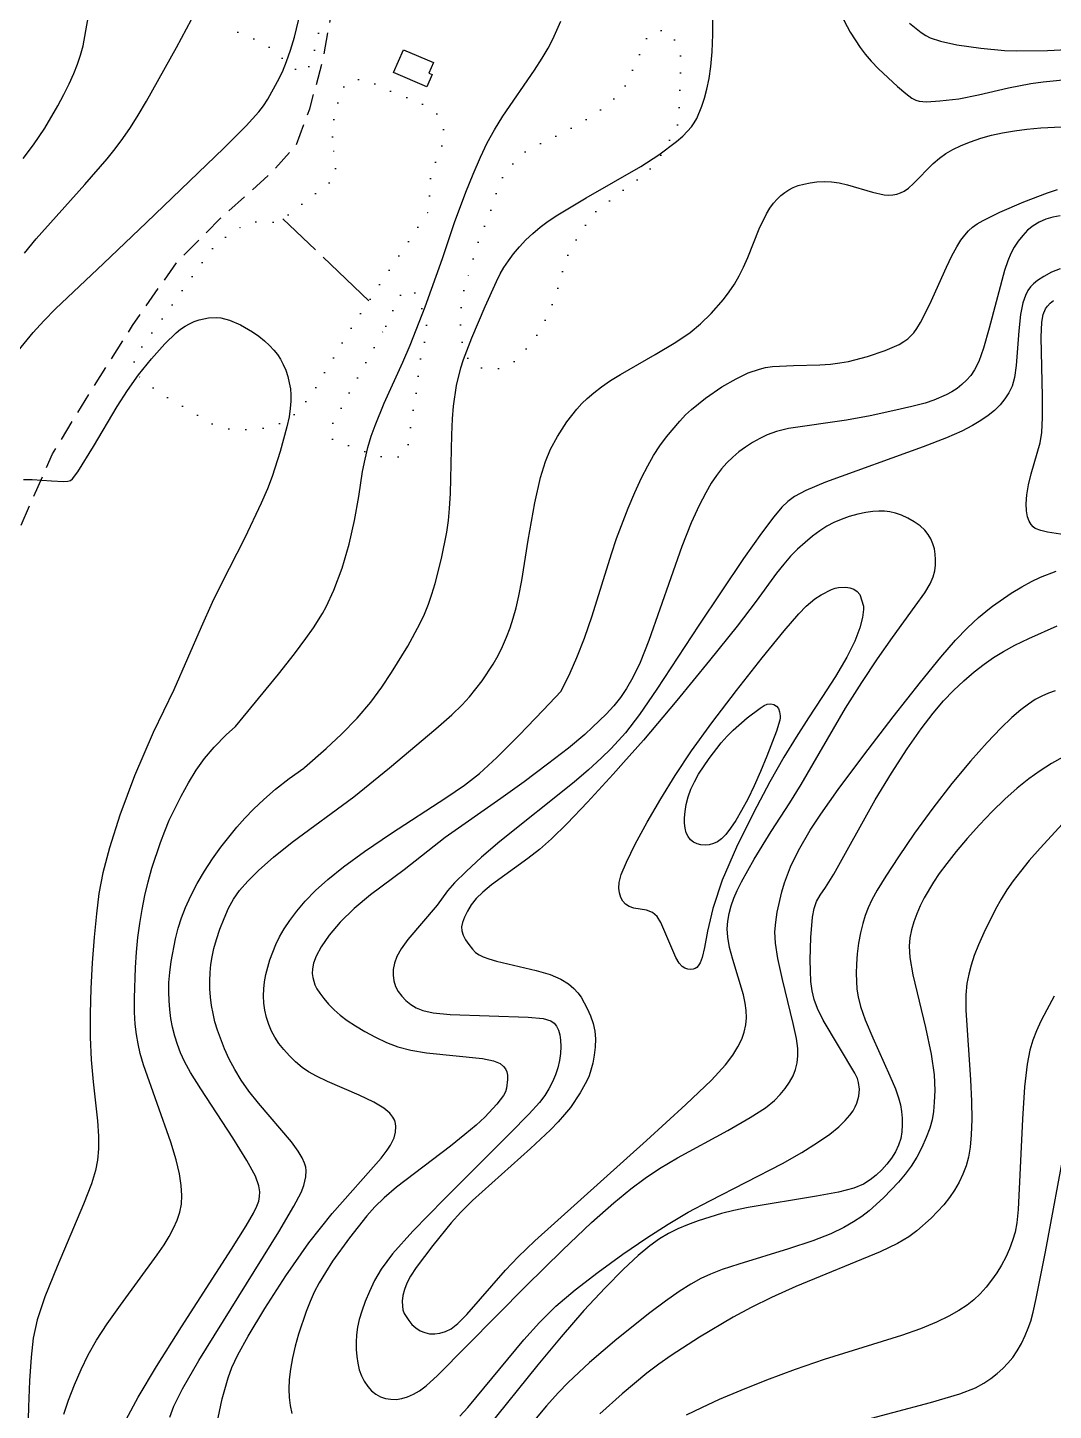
# Model space of a CAD drawing. Header units: millimetres. Extents: x 220021 to 223505, y 489325 to 491820.
# Drawn here: x 220897 to 221140, y 489728.1 to 490055.8 of the extents above; entities that cross this region are included whole.
import ezdxf

# ---------------------------------------------------------------- set-up
doc = ezdxf.new("R2010")
doc.units = ezdxf.units.MM
for name, pattern in [('15M2P5', [17.5, 15, -2.5]), ('5M2P5', [7.5, 5, -2.5]), ('AM4', [4, 0, -4])]:
    doc.linetypes.add(name, pattern=pattern)
for name, color, linetype in [('A0023119', 8, '5M2P5'), ('B0014112', 8, 'Continuous'), ('D0015112', 8, '15M2P5'), ('D0025111', 8, 'AM4'), ('F0017111', 8, 'Continuous'), ('F0017114', 8, 'Continuous')]:
    doc.layers.add(name, color=color, linetype=linetype)

msp = doc.modelspace()

# ---------------------------------------------------------------- linework, layer by layer
at = {"layer": 'A0023119', "flags": 128}
msp.add_lwpolyline([(220803.399, 489482.683), (220814.013, 489501.357), (220826.722, 489524.706), (220829.862, 489531.235), (220832.363, 489541.46), (220832.45, 489549.955), (220832.374, 489559.349), (220829.873, 489571.472), (220828.174, 489579.913), (220826.637, 489586.05), (220824.924, 489593.891), (220821.908, 489611.209), (220820.726, 489619.118), (220817.859, 489634.8), (220815.439, 489646.269), (220814.652, 489652.5), (220815.083, 489665.344), (220816.333, 489679.769), (220818.005, 489694.712), (220818.528, 489702.388), (220818.791, 489708.933), (220818.85, 489715.273), (220819.387, 489723.903), (220819.529, 489732.412), (220819.752, 489740.851), (220820.616, 489748.309), (220821.753, 489756.994), (220824.12, 489770.914), (220828.768, 489790.354), (220840.022, 489820.426), (220852.255, 489846.366), (220855.919, 489861.907), (220868.164, 489886.551), (220882.413, 489909.463), (220895.057, 489937.114), (220902.839, 489954.766), (220911.568, 489969.098), (220921.804, 489985.221), (220932.244, 490000.138), (220942.695, 490010.631), (220954.898, 490021.606), (220960.649, 490028.066), (220963.825, 490036.592), (220966.988, 490048.357), (220970.135, 490065.876)], dxfattribs=at)
at = {"layer": 'B0014112', "flags": 128}
msp.add_lwpolyline([(220986, 490050.591), (220993.124, 490047.542), (220992.057, 490045.049), (220992.811, 490044.726), (220991.556, 490041.796), (220983.679, 490045.167)], close=True, dxfattribs=at)
at = {"layer": 'D0015112', "flags": 128}
msp.add_lwpolyline([(220977.83, 489991.081), (220957.468, 490010.491)], dxfattribs=at)
at = {"layer": 'D0025111', "flags": 128}
for points in [[(220954.756, 490067.067), (220957.549, 490067.832), (220963.172, 490068.734), (220964.843, 490068.269), (220965.7, 490067.232), (220966.311, 490065.687), (220966.57, 490063.62), (220966.567, 490060.945), (220966.334, 490057.541), (220965.985, 490054.912), (220965.072, 490050.912), (220964.395, 490048.823), (220963.802, 490046.941), (220963.171, 490046.005), (220962.457, 490045.187), (220961.905, 490045.11), (220960.87, 490045.629), (220959.177, 490046.902), (220953.929, 490051.422), (220950.966, 490053.014), (220948.95, 490053.674), (220947.68, 490054.266), (220946.589, 490054.835), (220946.027, 490055.488), (220945.647, 490056.45), (220945.567, 490057.573), (220945.924, 490061.907), (220946.539, 490064.041), (220947.337, 490065.093), (220948.358, 490065.938), (220949.495, 490066.489)], [(221000.32, 489993.493), (220999.714, 489990.529), (220999.531, 489986.679), (220999.567, 489983.893), (220999.826, 489982.138), (221000.119, 489980.159), (221000.569, 489978.671), (221001.025, 489977.829), (221001.636, 489976.959), (221002.755, 489975.86), (221005.267, 489974.921), (221006.203, 489974.752), (221007.969, 489974.94), (221009.457, 489975.255), (221010.606, 489975.811), (221012.167, 489976.589), (221013.333, 489977.864), (221014.929, 489979.422), (221018.556, 489984.143), (221021.898, 489991.689), (221023.941, 489998.746), (221024.785, 490001.52), (221028.192, 490007.711), (221031.719, 490012.343), (221037.063, 490016.576), (221041.084, 490019.474), (221044.369, 490022.206), (221046.339, 490024.628), (221047.986, 490027.161), (221050.935, 490032.718), (221051.189, 490035.286), (221051.505, 490038.267), (221051.537, 490041.627), (221051.674, 490044.591), (221051.772, 490047.394), (221051.647, 490049.868), (221051.104, 490051.808), (221049.351, 490054.128), (221048.594, 490054.736), (221047.447, 490055.139), (221046.633, 490055.162), (221045.624, 490054.851), (221044.548, 490054.279), (221043.561, 490053.115), (221042.784, 490051.344), (221041.873, 490049.172), (221038.498, 490041.81), (221037.337, 490040.196), (221031.609, 490035.406), (221027.081, 490032.709), (221021.617, 490029.846), (221016.805, 490027.584), (221014.72, 490026.25), (221012.762, 490024.419), (221010.764, 490022.393), (221008.855, 490019.158), (221006.019, 490010.542), (221004.22, 490006.688)], [(220969.221, 490029.971), (220969.398, 490033.642), (220970.571, 490038.361), (220971.409, 490041.332), (220973.237, 490043.253), (220976.054, 490043.601), (220979.529, 490042.374), (220982.507, 490040.973), (220985.154, 490039.922), (220986.974, 490039.221), (220988.96, 490038.345), (220991.442, 490037.294), (220993.095, 490036.244), (220994.251, 490035.019), (220995.239, 490033.095), (220995.892, 490029.773), (220994.056, 490025.229), (220992.72, 490021.384), (220992.048, 490018.238), (220992.206, 490015.791), (220992.368, 490014.392), (220991.698, 490011.945), (220989.035, 490007.926), (220974.392, 489985.912), (220964.403, 489969.138), (220962.075, 489966.168), (220959.914, 489963.898), (220957.425, 489962.326), (220954.77, 489961.105), (220950.296, 489960.584), (220946.486, 489960.588), (220943.67, 489960.765), (220940.857, 489961.816), (220927.793, 489969.52), (220925.479, 489971.445), (220923.496, 489973.02), (220922.176, 489974.769), (220922.184, 489977.566), (220940.815, 490003.598), (220944.137, 490006.392), (220947.29, 490008.487), (220950.11, 490009.708), (220953.093, 490010.055), (220955.411, 490009.704), (220956.903, 490010.052), (220969.025, 490019.482), (220969.855, 490020.18), (220970.024, 490021.404)], [(220981.844, 489985.032), (220984.847, 489992.022), (220986.341, 489993.244), (220987.668, 489993.767), (220988.66, 489993.067), (220989.812, 489990.619), (220991.128, 489987.471), (220991.615, 489984.149), (220990.776, 489980.304), (220989.769, 489976.109), (220989.256, 489970.515), (220988.245, 489964.747), (220987.57, 489960.552), (220987.396, 489957.93), (220986.894, 489956.007), (220985.895, 489954.435), (220983.574, 489953.738), (220979.765, 489954.265), (220969.34, 489958.12), (220968.515, 489959.17), (220969.019, 489961.617)]]:
    msp.add_lwpolyline(points, close=True, dxfattribs=at)
at = {"layer": 'F0017111'}
for points, elevation in [([(220893.279, 489977.443), (220898.264, 489983.534), (220900.757, 489986.293), (220903.533, 489989.135), (220914.966, 489999.948), (220925.083, 490009.659), (220943.475, 490027.258), (220948.755, 490032.518), (220951.774, 490035.881), (220952.841, 490037.303), (220953.866, 490038.882), (220956.174, 490043.015), (220957.312, 490045.375), (220958.336, 490047.815), (220959.274, 490050.487), (220960.181, 490053.6), (220963.101, 490065.809)], 60), ([(220895.86, 490024.773), (220898.366, 490028.011), (220900.998, 490032.027), (220904.118, 490037.26), (220905.554, 490039.935), (220906.825, 490042.515), (220907.909, 490044.939), (220908.792, 490047.178), (220909.501, 490049.333), (220910.072, 490051.539), (220911.356, 490058.655)], 70), ([(220896.196, 490002.39), (220898.991, 490005.74), (220910.527, 490018.636), (220915.809, 490024.699), (220917.729, 490027.099), (220919.526, 490029.519), (220921.313, 490032.128), (220923.166, 490035.058), (220925.154, 490038.418), (220932.223, 490051.127), (220936.94, 490059.983)], 65)]:
    msp.add_lwpolyline(points, dxfattribs=dict(at, elevation=elevation))
at = {"layer": 'F0017111', "flags": 128}
for points, elevation in [([(220920.317, 489725.928), (220923.134, 489731.198), (220927.453, 489738.478), (220933.391, 489747.889), (220945.288, 489766.305), (220948.725, 489771.782), (220950.484, 489774.819), (220951.278, 489776.478), (220951.712, 489777.677), (220951.93, 489778.748), (220951.967, 489779.877), (220951.766, 489781.317), (220950.922, 489783.594), (220948.938, 489787.297), (220945.572, 489792.699), (220937.99, 489804.283), (220935.561, 489808.16), (220934.105, 489810.769), (220933.188, 489812.783), (220932.45, 489814.758), (220931.822, 489816.792), (220931.308, 489818.867), (220930.912, 489820.966), (220930.629, 489823.075), (220930.453, 489825.178), (220930.385, 489827.28), (220930.439, 489829.466), (220930.638, 489831.842), (220930.992, 489834.464), (220932.027, 489839.877), (220932.644, 489842.367), (220933.389, 489844.788), (220934.353, 489847.308), (220935.604, 489850.054), (220937.12, 489852.959), (220938.86, 489855.912), (220940.769, 489858.804), (220942.75, 489861.549), (220946.544, 489866.314), (220948.42, 489868.426), (220950.497, 489870.575), (220952.916, 489872.892), (220955.713, 489875.339), (220958.892, 489877.838), (220962.398, 489880.305), (220962.572, 489880.42), (220967.702, 489884.967), (220971.36, 489888.377), (220975.072, 489892.156), (220978.26, 489895.901), (220980.927, 489899.51), (220983.221, 489902.951), (220987.061, 489909.217), (220989.906, 489914.49), (220990.995, 489916.835), (220991.936, 489919.14), (220992.782, 489921.521), (220993.565, 489924.071), (220995.044, 489929.972), (220996.277, 489936.204), (220996.689, 489938.976), (220996.969, 489941.865), (220997.147, 489945.384), (220997.464, 489959.328), (220997.654, 489963.096), (220997.916, 489966.131), (220998.627, 489971.016), (220999.599, 489975.199), (221000.221, 489977.194), (221002.19, 489982.292), (221005.374, 489989.761), (221008.029, 489995.669), (221008.939, 489997.456), (221009.834, 489998.965), (221010.892, 490000.54), (221012.131, 490002.193), (221013.525, 490003.861), (221015.053, 490005.486), (221016.7, 490007.042), (221018.45, 490008.512), (221020.342, 490009.917), (221022.616, 490011.423), (221029.319, 490015.447), (221042.24, 490022.881), (221046.537, 490025.677), (221050.69, 490028.795), (221052.22, 490030.12), (221053.371, 490031.265), (221054.248, 490032.289), (221054.947, 490033.262), (221055.548, 490034.312), (221056.735, 490037.173), (221057.355, 490039.084), (221057.946, 490041.272), (221058.47, 490043.732), (221058.898, 490046.606), (221059.201, 490050.069), (221059.361, 490054.166), (221059.365, 490062.184)], 65), ([(221089.699, 490058.95), (221091.925, 490054.735), (221094.228, 490051.13), (221095.437, 490049.529), (221096.836, 490047.909), (221098.596, 490046.093), (221103.103, 490041.903), (221105.116, 490040.188), (221106.525, 490039.128), (221107.473, 490038.597), (221108.214, 490038.371), (221109.962, 490038.238), (221113.132, 490038.438), (221117.623, 490038.984), (221122.273, 490039.865), (221129.433, 490041.56), (221134.682, 490042.59), (221137.635, 490043.005), (221144.695, 490043.654)], 65), ([(220905.49, 489727.182), (220906.638, 489730.486), (220908.07, 489734.141), (220909.653, 489737.8), (220911.325, 489741.238), (220913.279, 489744.707), (220915.777, 489748.577), (220918.94, 489753.05), (220927.666, 489764.923), (220929.288, 489767.313), (220930.513, 489769.315), (220931.551, 489771.239), (220932.408, 489773.15), (220933.043, 489775.053), (220933.421, 489776.974), (220933.531, 489779.03), (220933.373, 489781.36), (220932.93, 489784.112), (220932.125, 489787.466), (220930.87, 489791.612), (220924.392, 489809.97), (220923.618, 489812.659), (220923.107, 489814.927), (220922.726, 489817.169), (220922.456, 489819.611), (220922.3, 489822.433), (220922.261, 489825.747), (220922.5, 489833.087), (220922.757, 489836.672), (220923.105, 489840.128), (220923.547, 489843.495), (220924.088, 489846.808), (220924.74, 489850.089), (220925.517, 489853.357), (220926.42, 489856.608), (220928.422, 489862.692), (220929.438, 489865.365), (220930.531, 489867.947), (220931.805, 489870.665), (220933.331, 489873.669), (220935.059, 489876.799), (220936.905, 489879.818), (220938.851, 489882.576), (220941.126, 489885.267), (220944.025, 489888.17), (220946.23, 489890.148), (220956.372, 489902.604), (220960.19, 489907.413), (220962.917, 489911.007), (220964.696, 489913.528), (220966.866, 489916.97), (220967.732, 489918.536), (220969.532, 489922.496), (220971.461, 489927.711), (220973.144, 489933.365), (220974.43, 489939.017), (220975.403, 489944.693), (220976.34, 489950.597), (220976.905, 489953.499), (220977.587, 489956.279), (220978.385, 489958.952), (220979.287, 489961.552), (220981.424, 489966.795), (220985.862, 489976.514), (220987.606, 489980.568), (220991.124, 489989.631), (220995.277, 490001.13), (220998.129, 490009.63), (221000.794, 490016.857), (221002.505, 490021.094), (221004.239, 490025.095), (221005.877, 490028.496), (221007.586, 490031.583), (221009.6, 490034.804), (221017.041, 490045.736), (221018.899, 490048.59), (221020.313, 490050.961), (221021.456, 490053.118), (221023.342, 490057.345)], 60), ([(221105.95, 490056.869), (221108.677, 490054.692), (221109.806, 490053.962), (221110.865, 490053.42), (221113.329, 490052.578), (221117.166, 490051.766), (221122.843, 490050.93), (221128.471, 490050.39), (221131.24, 490050.3), (221138.669, 490050.438), (221148.004, 490050.907)], 60), ([(220930.627, 489726.472), (220931.6, 489729.093), (220933.648, 489733.187), (220937.54, 489739.908), (220956.45, 489770.357), (220960.062, 489776.461), (220961.769, 489779.72), (220962.423, 489781.385), (220962.918, 489783.412), (220962.983, 489784.924), (220962.867, 489785.735), (220962.582, 489786.698), (220962.045, 489787.914), (220961.073, 489789.534), (220959.455, 489791.723), (220951.643, 489800.915), (220949.386, 489803.767), (220947.549, 489806.364), (220946.022, 489808.857), (220944.713, 489811.354), (220943.6, 489813.803), (220941.934, 489818.223), (220941.347, 489820.192), (220940.887, 489822.11), (220940.53, 489824.05), (220940.278, 489826.011), (220940.137, 489827.975), (220940.111, 489829.924), (220940.196, 489831.847), (220940.385, 489833.737), (220940.679, 489835.606), (220941.11, 489837.558), (220941.72, 489839.715), (220942.534, 489842.144), (220943.508, 489844.68), (220944.585, 489847.097), (220945.752, 489849.251), (220947.187, 489851.315), (220949.112, 489853.54), (220951.734, 489856.142), (220955.195, 489859.193), (220959.617, 489862.725), (220974.256, 489873.464), (220982.686, 489880.371), (220993.718, 489889.587), (220997.465, 489892.912), (220999.914, 489895.3), (221001.662, 489897.232), (221004.656, 489901.028), (221007.279, 489904.982), (221008.45, 489907.034), (221009.512, 489909.146), (221010.459, 489911.324), (221011.299, 489913.569), (221012.043, 489915.882), (221012.713, 489918.319), (221013.359, 489921.169), (221014.041, 489924.774), (221015.607, 489934.31), (221017.165, 489943.211), (221018.51, 489949.222), (221019.673, 489953.005), (221020.88, 489955.889), (221022.494, 489958.911), (221024.753, 489962.377), (221027.088, 489965.423), (221028.255, 489966.692), (221029.567, 489967.942), (221031.125, 489969.274), (221032.959, 489970.686), (221035.08, 489972.149), (221037.483, 489973.643), (221045.639, 489978.329), (221050.602, 489981.295), (221053.954, 489983.585), (221056.454, 489985.635), (221058.976, 489988.094), (221061.834, 489991.371), (221063.224, 489993.184), (221064.478, 489995.027), (221065.606, 489996.954), (221066.645, 489999.044), (221067.624, 490001.339), (221070.339, 490008.157), (221072.042, 490011.663), (221072.871, 490013.033), (221073.701, 490014.183), (221074.551, 490015.161), (221075.436, 490016.009), (221076.369, 490016.744), (221077.356, 490017.376), (221078.413, 490017.915), (221079.577, 490018.368), (221080.892, 490018.746), (221082.384, 490019.048), (221084.013, 490019.252), (221085.723, 490019.328), (221087.476, 490019.25), (221089.301, 490019.008), (221091.246, 490018.597), (221097.218, 490016.851), (221099.944, 490016.206), (221101.004, 490016.115), (221101.994, 490016.159), (221102.938, 490016.336), (221103.839, 490016.643), (221104.719, 490017.097), (221105.686, 490017.794), (221106.864, 490018.853), (221111.59, 490023.583), (221113.095, 490024.884), (221114.593, 490025.951), (221116.255, 490026.908), (221118.209, 490027.85), (221120.424, 490028.761), (221122.828, 490029.594), (221125.363, 490030.314), (221128.022, 490030.914), (221130.815, 490031.398), (221133.776, 490031.772), (221137.058, 490032.06), (221145.203, 490032.475)], 70), ([(221141.657, 490011.188), (221139.915, 490010.893), (221138.242, 490010.418), (221136.675, 490009.745), (221135.243, 490008.864), (221133.946, 490007.798), (221132.773, 490006.58), (221131.718, 490005.239), (221130.778, 490003.795), (221129.955, 490002.263), (221129.222, 490000.568), (221128.45, 489998.262), (221124.818, 489984.569), (221123.477, 489979.843), (221122.353, 489976.647), (221121.382, 489974.692), (221120.448, 489973.395), (221119.453, 489972.274), (221118.376, 489971.241), (221117.217, 489970.31), (221115.977, 489969.487), (221114.661, 489968.758), (221111.747, 489967.49), (221109.66, 489966.825), (221106.523, 489966), (221102.033, 489964.957), (221096.652, 489963.832), (221091.032, 489962.808), (221077.278, 489960.778), (221074.413, 489960.093), (221072.253, 489959.312), (221070.46, 489958.437), (221068.754, 489957.472), (221067.101, 489956.414), (221065.525, 489955.26), (221064.048, 489954.008), (221062.671, 489952.663), (221061.392, 489951.233), (221060.19, 489949.692), (221058.975, 489947.875), (221057.643, 489945.585), (221056.092, 489942.586), (221054.242, 489938.48), (221052.018, 489932.833), (221044.172, 489910.55), (221042.106, 489905.37), (221040.405, 489901.797), (221038.9, 489899.21), (221037.428, 489897.061), (221035.853, 489895.085), (221034.043, 489893.087), (221030.855, 489889.978), (221028.972, 489888.265), (221025.137, 489885.073), (221020.19, 489881.225), (221014.618, 489877.074), (221009.065, 489873.082), (220995.927, 489863.897), (220986.205, 489856.18), (220978.208, 489850.268), (220974.317, 489847.07), (220971.02, 489843.809), (220968.412, 489840.69), (220966.518, 489837.948), (220965.329, 489835.758), (220964.696, 489834.054), (220964.437, 489832.71), (220964.392, 489831.607), (220964.501, 489830.663), (220965.039, 489828.945), (220965.5, 489828.025), (220966.173, 489826.97), (220967.108, 489825.736), (220968.266, 489824.394), (220969.588, 489823.042), (220971.041, 489821.751), (220972.688, 489820.489), (220974.62, 489819.198), (220976.888, 489817.846), (220979.4, 489816.507), (220982.025, 489815.282), (220984.714, 489814.252), (220987.739, 489813.428), (220991.455, 489812.798), (221004.743, 489811.507), (221007.392, 489810.938), (221008.901, 489810.283), (221009.717, 489809.618), (221010.217, 489808.99), (221010.514, 489808.327), (221010.657, 489807.53), (221010.683, 489806.54), (221010.44, 489804.432), (221010.172, 489803.55), (221009.75, 489802.715), (221008.179, 489800.631), (221005.3, 489797.595), (221003.245, 489795.692), (221000.592, 489793.431), (220997.15, 489790.697), (220984.38, 489780.985), (220981.423, 489778.477), (220979.23, 489776.322), (220977.318, 489774.152), (220973.21, 489768.972), (220969.232, 489763.408), (220967.517, 489760.765), (220966.055, 489758.307), (220964.869, 489756.057), (220963.872, 489753.866), (220962.95, 489751.543), (220961.119, 489746.161), (220960.322, 489743.308), (220959.687, 489740.51), (220959.229, 489737.843), (220958.947, 489735.372), (220958.842, 489733.139), (220958.914, 489731.102), (220959.162, 489729.192), (220959.581, 489727.357)], 80), ([(221141.62, 489998.612), (221139.615, 489997.857), (221137.791, 489996.872), (221136.318, 489995.893), (221135.303, 489995.089), (221134.606, 489994.351), (221134.027, 489993.505), (221133.413, 489992.348), (221132.8, 489990.569), (221132.27, 489987.828), (221131.878, 489983.984), (221131.233, 489975.775), (221130.808, 489972.896), (221130.242, 489970.859), (221129.497, 489969.27), (221128.546, 489967.803), (221127.401, 489966.407), (221126.085, 489965.098), (221124.602, 489963.882), (221122.888, 489962.709), (221120.865, 489961.515), (221118.343, 489960.211), (221114.701, 489958.602), (221109.208, 489956.463), (221086.01, 489948.062), (221081.352, 489946.114), (221078.725, 489944.704), (221077.14, 489943.513), (221075.686, 489942.148), (221073.765, 489939.906), (221070.855, 489936.01), (221066.622, 489929.961), (221056.035, 489914.19), (221046.067, 489899.004), (221041.968, 489893.055), (221038.606, 489888.666), (221035.251, 489884.961), (221032.912, 489882.67), (221029.898, 489879.926), (221026.508, 489877.009), (221008.832, 489862.893), (221004.51, 489859.183), (221000.842, 489855.818), (220998.127, 489853.108), (220996.488, 489851.21), (220993.993, 489847.85), (220987.07, 489839.7), (220985.443, 489837.452), (220984.436, 489835.64), (220983.867, 489834.077), (220983.584, 489832.603), (220983.547, 489831.192), (220983.745, 489829.85), (220984.166, 489828.58), (220984.794, 489827.387), (220985.613, 489826.272), (220986.608, 489825.241), (220987.763, 489824.311), (220989.06, 489823.503), (220990.611, 489822.835), (220993.034, 489822.312), (220997.075, 489821.937), (221015.56, 489821.28), (221019.14, 489820.928), (221020.938, 489820.444), (221021.772, 489819.837), (221022.326, 489819.105), (221022.747, 489818.213), (221023.047, 489817.118), (221023.233, 489815.794), (221023.292, 489814.286), (221023.208, 489812.66), (221022.967, 489810.975), (221022.567, 489809.27), (221022.013, 489807.577), (221021.31, 489805.922), (221020.466, 489804.309), (221019.493, 489802.735), (221018.23, 489801.029), (221015.824, 489798.347), (221011.25, 489793.673), (220995.644, 489778.156), (220988.263, 489770.587), (220983.439, 489765.191), (220980.72, 489761.56), (220979.153, 489758.827), (220977.942, 489756.282), (220976.934, 489753.848), (220976.137, 489751.603), (220975.55, 489749.599), (220975.152, 489747.767), (220974.91, 489746.013), (220974.799, 489744.263), (220974.81, 489742.529), (220974.937, 489740.845), (220975.178, 489739.239), (220975.548, 489737.719), (220976.062, 489736.29), (220976.73, 489734.96), (220977.538, 489733.764), (220978.462, 489732.742), (220979.482, 489731.926), (220980.584, 489731.318), (220981.757, 489730.91), (220982.988, 489730.698), (220984.273, 489730.686), (220985.608, 489730.882), (220986.987, 489731.29), (220988.394, 489731.908), (220989.813, 489732.732), (220991.407, 489733.93), (220994.052, 489736.369), (221015.134, 489757.595), (221023.703, 489766.087), (221030.588, 489772.612), (221035.851, 489777.283), (221039.915, 489780.618), (221043.271, 489783.137), (221046.688, 489785.382), (221051.003, 489787.898), (221062.861, 489794.441), (221068.205, 489797.505), (221071.782, 489799.814), (221073.934, 489801.533), (221075.323, 489802.975), (221076.496, 489804.401), (221077.524, 489805.863), (221078.357, 489807.357), (221078.959, 489808.884), (221079.337, 489810.454), (221079.512, 489812.077), (221079.478, 489813.852), (221079.145, 489816.231), (221078.397, 489819.753), (221075.859, 489830.194), (221074.748, 489835.18), (221074.162, 489838.828), (221074.04, 489841.479), (221074.237, 489843.76), (221074.621, 489846.166), (221075.715, 489851.013), (221076.342, 489853.132), (221077.777, 489856.908), (221079.642, 489860.772), (221082.421, 489865.633), (221084.926, 489869.43), (221089.05, 489875.205), (221095.125, 489883.345), (221102.087, 489892.451), (221108.523, 489900.682), (221113.361, 489906.633), (221116.877, 489910.658), (221119.688, 489913.552), (221122.316, 489915.983), (221124.896, 489918.127), (221125.636, 489918.677), (221130.045, 489921.754), (221132.551, 489923.259), (221134.88, 489924.522), (221136.963, 489925.528), (221140.685, 489926.995)], 85), ([(221154.08, 489933.848), (221138.641, 489936.26), (221137.044, 489936.591), (221135.766, 489937.118), (221135.255, 489937.497), (221134.768, 489938.043), (221134.306, 489938.822), (221133.916, 489939.878), (221133.658, 489941.257), (221133.588, 489942.988), (221133.739, 489945.055), (221134.142, 489947.432), (221134.795, 489950.054), (221136.909, 489957.385), (221137.3, 489959.884), (221137.485, 489963.42), (221137.472, 489968.409), (221137.163, 489982.43), (221137.277, 489986.003), (221137.603, 489987.858), (221138.177, 489989.204), (221138.626, 489989.84), (221139.255, 489990.497), (221140.104, 489991.184)], 90), ([(220895.976, 489948.684), (220898.046, 489948.733), (220902.607, 489948.397), (220905.559, 489948.225), (220906.487, 489948.287), (220907.113, 489948.501), (220907.613, 489948.902), (220908.849, 489950.535), (220912.569, 489956.501), (220918.205, 489966.011), (220920.612, 489969.826), (220923.262, 489973.541), (220926.322, 489977.353), (220929.486, 489980.87), (220932.131, 489983.454), (220933.217, 489984.34), (220934.259, 489985.051), (220935.331, 489985.652), (220936.44, 489986.152), (220937.574, 489986.549), (220939.834, 489987.031), (220941.822, 489987.129), (220942.739, 489987.029), (220944.815, 489986.468), (220947.387, 489985.359), (220950.281, 489983.684), (220951.711, 489982.678), (220953.048, 489981.597), (220954.257, 489980.482), (220955.307, 489979.379), (220956.181, 489978.311), (220956.911, 489977.215), (220957.542, 489976.006), (220958.107, 489974.63), (220958.592, 489973.149), (220958.969, 489971.659), (220959.218, 489970.222), (220959.337, 489968.784), (220959.33, 489967.262), (220959.192, 489965.567), (220958.894, 489963.594), (220958.398, 489961.234), (220956.819, 489955.393), (220954.893, 489949.464), (220953.757, 489946.495), (220952.31, 489943.111), (220948.415, 489934.882), (220942.835, 489923.947), (220940.714, 489919.527), (220938.098, 489913.746), (220931.602, 489898.856), (220926.687, 489888.747), (220922.291, 489878.473), (220918.839, 489869.187), (220916.343, 489861.432), (220914.762, 489855.492), (220913.833, 489850.616), (220913.24, 489845.792), (220912.727, 489840.25), (220912.279, 489834.186), (220911.938, 489828.035), (220911.75, 489822.15), (220911.756, 489816.544), (220911.998, 489811.145), (220912.481, 489805.929), (220913.53, 489796.73), (220913.757, 489793.096), (220913.739, 489790.048), (220913.517, 489787.42), (220913.065, 489784.918), (220912.086, 489781.735), (220910.217, 489776.937), (220903.959, 489762.15), (220901.058, 489754.955), (220899.228, 489749.564), (220898.269, 489745.22), (220897.773, 489740.697), (220897.408, 489735.109), (220897.141, 489728.95), (220897.013, 489723.06)], 55), ([(220999.393, 489726.727), (221001.248, 489728.737), (221014.537, 489744.8), (221018.259, 489748.914), (221022.156, 489752.743), (221026.687, 489756.65), (221032.125, 489760.869), (221038.011, 489765.122), (221043.702, 489769.002), (221048.754, 489772.23), (221053.532, 489775.034), (221058.597, 489777.77), (221075.812, 489786.612), (221080.462, 489789.226), (221084.182, 489791.535), (221087.06, 489793.553), (221089.195, 489795.295), (221090.727, 489796.784), (221091.807, 489798.043), (221092.571, 489799.105), (221093.103, 489800.03), (221093.475, 489800.882), (221093.931, 489802.547), (221094.061, 489804.191), (221093.877, 489805.822), (221093.618, 489806.707), (221093.012, 489808.015), (221085.515, 489820.603), (221084.132, 489823.301), (221083.324, 489825.449), (221082.875, 489827.487), (221082.601, 489829.765), (221082.449, 489832.27), (221082.397, 489834.898), (221082.527, 489840.157), (221082.947, 489844.957), (221083.325, 489847.006), (221083.897, 489848.72), (221084.749, 489850.171), (221086.056, 489852.037), (221088.017, 489855.143), (221097.822, 489872.815), (221101.666, 489879.149), (221105.39, 489884.847), (221108.745, 489889.635), (221111.567, 489893.346), (221114.026, 489896.243), (221116.375, 489898.692), (221118.806, 489900.986), (221121.264, 489903.113), (221123.633, 489904.983), (221125.867, 489906.556), (221128.194, 489907.974), (221130.912, 489909.428), (221134.19, 489911.04), (221140.963, 489914.06)], 80), ([(221142.295, 489882.926), (221139.572, 489881.363), (221136.899, 489879.673), (221134.222, 489877.774), (221131.45, 489875.558), (221128.523, 489872.951), (221125.511, 489870.022), (221122.513, 489866.88), (221119.637, 489863.648), (221117.012, 489860.516), (221114.775, 489857.69), (221113.014, 489855.314), (221111.629, 489853.278), (221109.428, 489849.555), (221108.482, 489847.69), (221107.657, 489845.807), (221106.967, 489843.904), (221106.426, 489841.993), (221106.042, 489840.087), (221105.856, 489838.079), (221106.033, 489835.389), (221106.767, 489831.318), (221109.742, 489818.81), (221111.082, 489812.515), (221111.769, 489807.573), (221111.928, 489803.893), (221111.81, 489801.123), (221111.608, 489798.918), (221111.284, 489796.972), (221110.745, 489794.987), (221109.924, 489792.749), (221108.871, 489790.376), (221107.66, 489788.068), (221106.351, 489785.976), (221104.932, 489784.05), (221103.37, 489782.192), (221099.861, 489778.526), (221098.08, 489776.86), (221096.366, 489775.391), (221094.618, 489774.057), (221092.692, 489772.765), (221090.394, 489771.425), (221087.317, 489769.957), (221083.002, 489768.283), (221077.264, 489766.381), (221065.493, 489762.753), (221061.543, 489761.458), (221058.782, 489760.396), (221056.502, 489759.31), (221054.088, 489757.968), (221051.329, 489756.231), (221048.11, 489753.987), (221044.394, 489751.19), (221036.615, 489744.945), (221030.142, 489739.408), (221025.071, 489734.689), (221022.667, 489732.199), (221019.942, 489729.138), (221016.7, 489725.25)], 70), ([(221143.093, 489868.017), (221136.893, 489861.347), (221134.337, 489858.405), (221132.24, 489855.842), (221130.5, 489853.555), (221129.01, 489851.428), (221127.654, 489849.273), (221126.313, 489846.887), (221123.527, 489841.23), (221122.295, 489838.413), (221121.31, 489835.895), (221120.554, 489833.623), (221119.978, 489831.48), (221119.553, 489829.286), (221119.318, 489826.598), (221119.333, 489822.912), (221120.435, 489806.46), (221120.656, 489801.353), (221120.696, 489796.997), (221120.58, 489793.388), (221120.324, 489790.489), (221119.919, 489788.11), (221119.35, 489786.027), (221118.605, 489784.052), (221117.692, 489782.146), (221116.623, 489780.308), (221115.41, 489778.536), (221114.067, 489776.829), (221112.607, 489775.187), (221111.045, 489773.609), (221107.687, 489770.655), (221105.801, 489769.242), (221103.142, 489767.66), (221098.983, 489765.672), (221078.973, 489757.438), (221073.23, 489754.865), (221068.448, 489752.492), (221064.18, 489750.173), (221056.169, 489745.441), (221049.425, 489741.081), (221046.521, 489739.028), (221043.685, 489736.867), (221037.868, 489732.001), (221032.589, 489727.217)], 65), ([(221140.255, 489826.246), (221138.482, 489823.037), (221137.107, 489820.34), (221136.058, 489818.023), (221135.213, 489815.852), (221134.471, 489813.48), (221133.813, 489810.1), (221133.238, 489804.79), (221132.748, 489797.102), (221131.697, 489775.726), (221131.383, 489772.534), (221130.97, 489770.337), (221130.393, 489768.327), (221129.652, 489766.347), (221128.763, 489764.405), (221127.744, 489762.508), (221126.613, 489760.673), (221125.388, 489758.918), (221124.084, 489757.262), (221122.694, 489755.718), (221121.205, 489754.3), (221119.579, 489753.004), (221117.669, 489751.749), (221115.3, 489750.437), (221112.31, 489748.992), (221108.588, 489747.429), (221104.033, 489745.787), (221085.763, 489740.127), (221078.822, 489737.732), (221072.051, 489735.211), (221065.935, 489732.783), (221060.834, 489730.621), (221056.62, 489728.692), (221053.045, 489726.917)], 60), ([(221075.233, 489720.492), (221110.902, 489729.955), (221117.848, 489732.034), (221121.56, 489733.438), (221123.583, 489734.54), (221125.206, 489735.65), (221126.69, 489736.817), (221128.043, 489738.023), (221129.275, 489739.268), (221130.407, 489740.618), (221131.463, 489742.157), (221132.456, 489743.923), (221133.349, 489745.783), (221134.092, 489747.56), (221134.674, 489749.225), (221135.238, 489751.336), (221135.963, 489754.602), (221138.191, 489765.636), (221143.037, 489791.567)], 55)]:
    msp.add_lwpolyline(points, dxfattribs=dict(at, elevation=elevation))
for points, elevation in [([(221107.292, 489918.677), (221109.588, 489921.843), (221110.856, 489923.985), (221111.57, 489925.651), (221111.93, 489927.063), (221112.106, 489928.408), (221112.142, 489929.723), (221112.053, 489931.01), (221111.848, 489932.267), (221111.516, 489933.479), (221111.038, 489934.628), (221110.395, 489935.704), (221109.545, 489936.725), (221108.442, 489937.718), (221107.072, 489938.692), (221105.553, 489939.578), (221104.033, 489940.29), (221102.628, 489940.766), (221101.309, 489941.042), (221100.017, 489941.175), (221098.685, 489941.209), (221097.233, 489941.125), (221095.578, 489940.887), (221093.679, 489940.473), (221091.671, 489939.913), (221089.733, 489939.252), (221087.993, 489938.513), (221086.37, 489937.646), (221084.735, 489936.585), (221082.993, 489935.284), (221081.197, 489933.796), (221079.437, 489932.197), (221077.769, 489930.525), (221076.13, 489928.676), (221074.42, 489926.507), (221069.57, 489919.847), (221065.09, 489913.983), (221058.578, 489905.802), (221050.818, 489896.332), (221042.898, 489886.958), (221038.187, 489881.61), (221035.746, 489878.838), (221029.659, 489872.229), (221024.777, 489867.162), (221021.119, 489863.57), (221018.225, 489860.991), (221015.513, 489858.863), (221006.898, 489852.67), (221004.821, 489850.943), (221003.272, 489849.385), (221002.1, 489847.892), (221001.18, 489846.394), (221000.49, 489844.96), (221000.032, 489843.692), (220999.811, 489842.648), (220999.847, 489841.716), (221000.163, 489840.742), (221000.757, 489839.621), (221001.525, 489838.463), (221002.342, 489837.428), (221003.121, 489836.637), (221003.948, 489836.04), (221004.947, 489835.545), (221006.257, 489835.067), (221008.07, 489834.551), (221017.502, 489832.367), (221020.802, 489831.383), (221023.317, 489830.289), (221025.114, 489829.154), (221026.393, 489828.065), (221027.344, 489827.066), (221028.111, 489826.042), (221029.595, 489823.345), (221030.34, 489821.63), (221030.955, 489819.807), (221031.354, 489817.965), (221031.526, 489816.103), (221031.485, 489814.198), (221031.25, 489812.253), (221030.881, 489810.384), (221030.448, 489808.733), (221029.996, 489807.384), (221029.47, 489806.176), (221027.897, 489803.353), (221025.577, 489799.888), (221024.213, 489798.173), (221022.664, 489796.435), (221020.853, 489794.573), (221016.135, 489790.114), (221002.395, 489777.84), (220999.623, 489775.074), (220997.308, 489772.518), (220992.962, 489767.176), (220989.053, 489761.92), (220987.721, 489759.879), (220986.814, 489758.196), (220986.233, 489756.705), (220985.892, 489755.278), (220985.744, 489753.952), (220985.753, 489752.803), (220985.895, 489751.876), (220986.179, 489751.074), (220987.255, 489749.368), (220988.038, 489748.445), (220988.95, 489747.61), (220989.964, 489746.957), (220991.059, 489746.503), (220992.218, 489746.25), (220993.425, 489746.199), (220994.67, 489746.362), (220995.947, 489746.753), (220997.291, 489747.438), (220998.909, 489748.685), (221001.053, 489750.815), (221010.175, 489761.303), (221013.164, 489764.472), (221017.118, 489768.236), (221043.603, 489792.018), (221052.943, 489800.557), (221058.992, 489806.38), (221062.307, 489809.958), (221064.073, 489812.295), (221065.285, 489814.242), (221066.175, 489816.031), (221066.785, 489817.743), (221067.155, 489819.445), (221067.307, 489821.149), (221067.26, 489822.857), (221067.025, 489824.603), (221066.584, 489826.56), (221064.071, 489834.923), (221063.3, 489837.825), (221062.869, 489840.22), (221062.755, 489842.217), (221062.89, 489844.027), (221063.214, 489845.824), (221063.702, 489847.638), (221064.338, 489849.458), (221065.125, 489851.312), (221066.134, 489853.359), (221069.15, 489858.734), (221073.192, 489865.31), (221077.623, 489872.081), (221080.295, 489876.413), (221090.805, 489894.488), (221094.647, 489900.61), (221098.395, 489906.241), (221101.9, 489911.245)], 90), ([(221081.478, 489918.677), (221083.543, 489920.448), (221084.974, 489921.376), (221087.45, 489922.635), (221088.367, 489922.975), (221089.156, 489923.154), (221090.869, 489923.171), (221091.836, 489923.009), (221092.758, 489922.69), (221093.555, 489922.182), (221094.2, 489921.472), (221095.024, 489918.677), (221095.059, 489917.916), (221094.823, 489915.993), (221094.198, 489913.523), (221093.02, 489910.413), (221091.108, 489906.573), (221088.388, 489902.006), (221085.201, 489897.069), (221081.998, 489892.212), (221079.083, 489887.677), (221076.182, 489882.887), (221072.878, 489877.06), (221068.944, 489869.717), (221064.919, 489861.592), (221061.533, 489853.727), (221059.324, 489847), (221058.064, 489841.662), (221057.332, 489837.8), (221056.774, 489835.413), (221056.302, 489834.127), (221055.895, 489833.48), (221055.525, 489833.078), (221055.138, 489832.818), (221054.673, 489832.667), (221054.09, 489832.605), (221053.423, 489832.661), (221052.727, 489832.872), (221052.038, 489833.299), (221051.328, 489834.093), (221050.55, 489835.425), (221047.02, 489843.716), (221046.117, 489845.118), (221045.008, 489846.072), (221043.607, 489846.608), (221040.655, 489847.142), (221039.512, 489847.515), (221038.644, 489848.058), (221037.993, 489848.778), (221037.515, 489849.677), (221037.201, 489850.726), (221037.053, 489851.89), (221037.12, 489853.22), (221037.628, 489855.106), (221038.852, 489858.027), (221040.968, 489862.283), (221043.776, 489867.478), (221046.982, 489873.037), (221050.403, 489878.568), (221054.32, 489884.404), (221059.127, 489891.058), (221064.973, 489898.739), (221071.028, 489906.43), (221076.215, 489912.808), (221079.745, 489916.908)], 95)]:
    msp.add_lwpolyline(points, close=True, dxfattribs=dict(at, elevation=elevation))
at = {"layer": 'F0017114', "elevation": 75, "flags": 128}
for points in [[(220942.13, 489726.297), (220943.068, 489730.791), (220944.487, 489735.813), (220945.353, 489738.21), (220946.766, 489741.216), (220949.248, 489745.703), (220953.149, 489752.213), (220958.116, 489759.948), (220963.627, 489767.778), (220969.154, 489774.735), (220980.728, 489787.848), (220982.187, 489789.718), (220982.973, 489790.932), (220983.795, 489792.649), (220984.134, 489794.031), (220984.212, 489795.37), (220984.147, 489796.045), (220983.944, 489796.768), (220983.522, 489797.587), (220982.758, 489798.551), (220981.363, 489799.71), (220979.002, 489801.117), (220975.535, 489802.773), (220968, 489806.038), (220965.374, 489807.254), (220963.506, 489808.289), (220961.982, 489809.37), (220960.471, 489810.667), (220958.991, 489812.122), (220957.643, 489813.618), (220956.507, 489815.07), (220955.563, 489816.508), (220954.768, 489817.995), (220954.09, 489819.575), (220953.543, 489821.228), (220953.15, 489822.915), (220952.93, 489824.605), (220952.866, 489826.293), (220952.937, 489827.978), (220953.123, 489829.666), (220953.422, 489831.37), (220953.838, 489833.11), (220954.372, 489834.896), (220955.023, 489836.709), (220955.787, 489838.525), (220956.674, 489840.335), (220957.746, 489842.202), (220959.075, 489844.207), (220960.727, 489846.408), (220962.743, 489848.785), (220965.157, 489851.295), (220968.064, 489853.945), (220971.814, 489856.942), (220976.818, 489860.545), (220983.214, 489864.852), (220996.062, 489873.252), (221000.458, 489876.24), (221004.061, 489879.064), (221008.117, 489882.798), (221013.444, 489888.107), (221019.157, 489894.009), (221023.38, 489898.509), (221025.501, 489902.93), (221027.106, 489906.553), (221028.911, 489911.121), (221030.728, 489916.399), (221035.318, 489931.083), (221036.541, 489934.701), (221039.301, 489941.914), (221040.879, 489945.643), (221042.44, 489949.074), (221043.898, 489951.973), (221045.312, 489954.445), (221046.78, 489956.677), (221048.363, 489958.812), (221051.512, 489962.557), (221052.893, 489964.022), (221054.252, 489965.315), (221057.569, 489967.969), (221061.467, 489970.649), (221064.858, 489972.617), (221067.751, 489973.976), (221070.43, 489974.908), (221071.81, 489975.228), (221073.461, 489975.463), (221078.485, 489975.729), (221084.676, 489975.919), (221087.217, 489976.083), (221089.41, 489976.338), (221091.51, 489976.716), (221095.965, 489977.863), (221100.198, 489979.303), (221103.491, 489980.745), (221104.641, 489981.398), (221105.528, 489982.034), (221106.961, 489983.468), (221107.697, 489984.477), (221108.551, 489985.893), (221110.76, 489990.253), (221114.755, 489999.081), (221116.015, 490001.748), (221117.13, 490003.847), (221118.124, 490005.44), (221119.042, 490006.667), (221119.938, 490007.657), (221120.898, 490008.506), (221122.016, 490009.304), (221123.388, 490010.131), (221127.333, 490012.097), (221133.049, 490014.565), (221138.632, 490016.693), (221141.033, 490017.466)], [(221140.45, 489898.604), (221138.865, 489898.067), (221137.307, 489897.39), (221135.761, 489896.558), (221134.137, 489895.496), (221132.325, 489894.113), (221130.206, 489892.292), (221127.617, 489889.809), (221124.383, 489886.41), (221120.42, 489881.942), (221115.989, 489876.636), (221111.442, 489870.822), (221107.118, 489864.867), (221103.312, 489859.295), (221100.308, 489854.667), (221098.287, 489851.363), (221097.02, 489849.048), (221096.173, 489847.205), (221095.471, 489845.39), (221094.856, 489843.438), (221094.328, 489841.258), (221093.89, 489838.809), (221093.559, 489836.256), (221093.357, 489833.817), (221093.297, 489831.655), (221093.503, 489827.92), (221093.754, 489826.083), (221094.317, 489823.811), (221095.448, 489820.642), (221097.276, 489816.344), (221101.318, 489807.358), (221102.61, 489804.282), (221103.367, 489802.146), (221103.793, 489800.485), (221104.061, 489798.91), (221104.207, 489797.332), (221104.232, 489795.74), (221104.129, 489794.127), (221103.86, 489792.513), (221103.375, 489790.92), (221102.644, 489789.371), (221101.7, 489787.878), (221100.595, 489786.447), (221099.374, 489785.09), (221098.055, 489783.829), (221096.65, 489782.69), (221095.065, 489781.681), (221092.778, 489780.746), (221089.16, 489779.81), (221083.881, 489778.826), (221067.686, 489776.173), (221064.279, 489775.466), (221061.377, 489774.732), (221055.835, 489772.995), (221053.297, 489772.055), (221051.007, 489771.099), (221048.859, 489770.037), (221046.703, 489768.753), (221044.369, 489767.1), (221041.607, 489764.804), (221038.145, 489761.558), (221033.806, 489757.15), (221028.782, 489751.727), (221023.358, 489745.53), (221017.86, 489738.898), (221005.746, 489723.82)]]:
    msp.add_lwpolyline(points, dxfattribs=at)
at = {"layer": 'F0017114', "elevation": 100, "flags": 128}
msp.add_lwpolyline([(221075.278, 489892.205), (221075.231, 489891.658), (221074.455, 489889.087), (221072.167, 489883.104), (221070.673, 489879.535), (221069.126, 489876.115), (221067.594, 489872.987), (221066.128, 489870.233), (221064.772, 489867.919), (221063.532, 489866.047), (221062.405, 489864.603), (221061.38, 489863.564), (221060.416, 489862.861), (221059.463, 489862.412), (221058.486, 489862.15), (221057.497, 489862.057), (221056.525, 489862.128), (221055.598, 489862.361), (221054.755, 489862.761), (221054.033, 489863.337), (221053.466, 489864.091), (221053.049, 489865.005), (221052.772, 489866.053), (221052.625, 489867.22), (221052.616, 489868.527), (221052.753, 489870.008), (221053.046, 489871.675), (221053.505, 489873.462), (221054.14, 489875.283), (221054.959, 489877.076), (221055.958, 489878.866), (221058.461, 489882.606), (221061.322, 489886.278), (221062.729, 489887.868), (221064.168, 489889.33), (221067.446, 489892.197), (221070.558, 489894.555), (221071.54, 489895.177), (221072.178, 489895.468), (221073.047, 489895.568), (221073.8, 489895.403), (221074.421, 489895.027), (221074.877, 489894.444), (221075.157, 489893.657), (221075.272, 489892.701)], close=True, dxfattribs=at)

doc.saveas('drawing.dxf')
